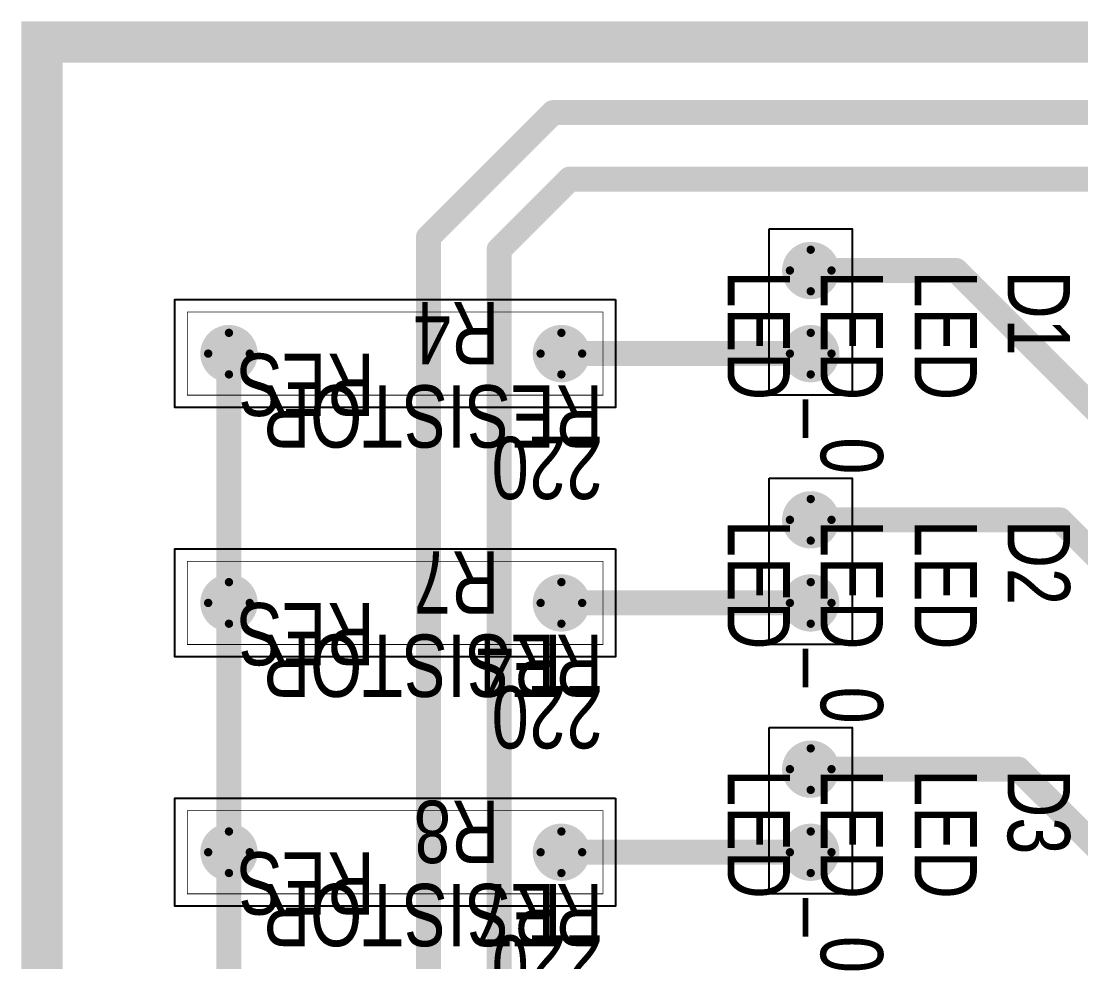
# Model space of a CAD drawing. Extents: x 0.2 to 44.6, y -5.7 to 3.4.
# Drawn here: x 0.225 to 1.5, y 2.184 to 3.316 of the extents above; entities that cross this region are included whole.
import ezdxf

# ---------------------------------------------------------------- set-up
doc = ezdxf.new("R2010")
doc.units = 0

msp = doc.modelspace()

# ---------------------------------------------------------------- linework, layer by layer
at = {"const_width": 0.05}
msp.add_lwpolyline([(0.25, 0.041), (0.25, 3.291), (5.05, 3.291), (5.05, 0.041), (0.25, 0.041)], close=True, dxfattribs=at)
at = {"const_width": 0.025}
msp.add_lwpolyline([(0.2375, 3.291, 1), (0.2625, 3.291, 1)], format="xyb", close=True, dxfattribs=at)
for points in [[(1.125, 3.066), (1.225, 3.066), (1.225, 2.866), (1.125, 2.866), (1.125, 3.066)], [(1.125, 2.766), (1.225, 2.766), (1.225, 2.566), (1.125, 2.566), (1.125, 2.766)], [(1.125, 2.466), (1.225, 2.466), (1.225, 2.266), (1.125, 2.266), (1.125, 2.466)]]:
    msp.add_lwpolyline(points, close=True)
for points in [[(1.125, 3.066, 1), (1.125, 3.066, 1)], [(1.125, 3.066, 1), (1.125, 3.066, 1)], [(1.225, 3.066, 1), (1.225, 3.066, 1)], [(0.94, 2.981), (0.94, 2.851), (0.41, 2.851), (0.41, 2.981), (0.94, 2.981, -0.000027)], [(0.41, 2.981, 1), (0.41, 2.981, 1)], [(0.94, 2.981, 1), (0.94, 2.981, 1)], [(0.94, 2.981, 1), (0.94, 2.981, 1)], [(1.125, 2.866, 1), (1.125, 2.866, 1)], [(1.225, 2.866, 1), (1.225, 2.866, 1)], [(0.41, 2.851, 1), (0.41, 2.851, 1)], [(0.94, 2.851, 1), (0.94, 2.851, 1)], [(1.125, 2.766, 1), (1.125, 2.766, 1)], [(1.125, 2.766, 1), (1.125, 2.766, 1)], [(1.225, 2.766, 1), (1.225, 2.766, 1)], [(0.94, 2.681), (0.94, 2.551), (0.41, 2.551), (0.41, 2.681), (0.94, 2.681, -0.000027)], [(0.41, 2.681, 1), (0.41, 2.681, 1)], [(0.94, 2.681, 1), (0.94, 2.681, 1)], [(0.94, 2.681, 1), (0.94, 2.681, 1)], [(1.125, 2.566, 1), (1.125, 2.566, 1)], [(1.225, 2.566, 1), (1.225, 2.566, 1)], [(0.41, 2.551, 1), (0.41, 2.551, 1)], [(0.94, 2.551, 1), (0.94, 2.551, 1)], [(1.125, 2.466, 1), (1.125, 2.466, 1)], [(1.125, 2.466, 1), (1.125, 2.466, 1)], [(1.225, 2.466, 1), (1.225, 2.466, 1)], [(0.94, 2.381), (0.94, 2.251), (0.41, 2.251), (0.41, 2.381), (0.94, 2.381, -0.000027)], [(0.41, 2.381, 1), (0.41, 2.381, 1)], [(0.94, 2.381, 1), (0.94, 2.381, 1)], [(0.94, 2.381, 1), (0.94, 2.381, 1)], [(1.125, 2.266, 1), (1.125, 2.266, 1)], [(1.225, 2.266, 1), (1.225, 2.266, 1)], [(0.41, 2.251, 1), (0.41, 2.251, 1)], [(0.94, 2.251, 1), (0.94, 2.251, 1)]]:
    msp.add_lwpolyline(points, format="xyb", close=True)
at = {"layer": 'BOT', "const_width": 0.03}
for points in [[(0.865, 3.206), (0.715, 3.056)], [(2.555, 3.206), (0.865, 3.206)], [(0.8, 3.041), (0.885, 3.126)], [(0.885, 3.126), (2.49, 3.126)], [(0.715, 3.056), (0.715, 1.926)], [(0.8, 1.991), (0.8, 3.041)], [(1.35, 3.016), (1.175, 3.016)], [(1.925, 2.441), (1.35, 3.016)], [(0.475, 2.616), (0.475, 2.916)], [(0.875, 2.916), (1.175, 2.916)], [(1.475, 2.716), (1.175, 2.716)], [(1.525, 2.666), (1.475, 2.716)], [(0.475, 2.316), (0.475, 2.616)], [(0.875, 2.616), (1.175, 2.616)], [(1.175, 2.416), (1.425, 2.416)], [(1.425, 2.416), (1.6, 2.241)], [(0.475, 2.016), (0.475, 2.316)], [(0.875, 2.316), (1.175, 2.316)]]:
    msp.add_lwpolyline(points, dxfattribs=at)
at = {"layer": 'BOT'}
for points, const_width in [([(0.8575, 3.206, 1), (0.8725, 3.206, 1)], 0.015), ([(0.8575, 3.206, 1), (0.8725, 3.206, 1)], 0.015), ([(0.8775, 3.126, 1), (0.8925, 3.126, 1)], 0.015), ([(0.8775, 3.126, 1), (0.8925, 3.126, 1)], 0.015), ([(0.7075, 3.056, 1), (0.7225, 3.056, 1)], 0.015), ([(0.7075, 3.056, 1), (0.7225, 3.056, 1)], 0.015), ([(0.7925, 3.041, 1), (0.8075, 3.041, 1)], 0.015), ([(0.7925, 3.041, 1), (0.8075, 3.041, 1)], 0.015), ([(1.16, 3.016, 1), (1.19, 3.016, 1)], 0.031), ([(1.1675, 3.016, 1), (1.1825, 3.016, 1)], 0.015), ([(1.3425, 3.016, 1), (1.3575, 3.016, 1)], 0.015), ([(1.3425, 3.016, 1), (1.3575, 3.016, 1)], 0.015), ([(0.46, 2.916, 1), (0.49, 2.916, 1)], 0.031), ([(0.86, 2.916, 1), (0.89, 2.916, 1)], 0.031), ([(1.16, 2.916, 1), (1.19, 2.916, 1)], 0.031), ([(0.4675, 2.916, 1), (0.4825, 2.916, 1)], 0.015), ([(0.8675, 2.916, 1), (0.8825, 2.916, 1)], 0.015), ([(1.1675, 2.916, 1), (1.1825, 2.916, 1)], 0.015), ([(1.16, 2.716, 1), (1.19, 2.716, 1)], 0.031), ([(1.1675, 2.716, 1), (1.1825, 2.716, 1)], 0.015), ([(1.4675, 2.716, 1), (1.4825, 2.716, 1)], 0.015), ([(1.4675, 2.716, 1), (1.4825, 2.716, 1)], 0.015), ([(0.46, 2.616, 1), (0.49, 2.616, 1)], 0.031), ([(0.86, 2.616, 1), (0.89, 2.616, 1)], 0.031), ([(1.16, 2.616, 1), (1.19, 2.616, 1)], 0.031), ([(0.4675, 2.616, 1), (0.4825, 2.616, 1)], 0.015), ([(0.4675, 2.616, 1), (0.4825, 2.616, 1)], 0.015), ([(0.8675, 2.616, 1), (0.8825, 2.616, 1)], 0.015), ([(1.1675, 2.616, 1), (1.1825, 2.616, 1)], 0.015), ([(1.16, 2.416, 1), (1.19, 2.416, 1)], 0.031), ([(1.1675, 2.416, 1), (1.1825, 2.416, 1)], 0.015), ([(1.4175, 2.416, 1), (1.4325, 2.416, 1)], 0.015), ([(1.4175, 2.416, 1), (1.4325, 2.416, 1)], 0.015), ([(0.46, 2.316, 1), (0.49, 2.316, 1)], 0.031), ([(0.86, 2.316, 1), (0.89, 2.316, 1)], 0.031), ([(1.16, 2.316, 1), (1.19, 2.316, 1)], 0.031), ([(0.4675, 2.316, 1), (0.4825, 2.316, 1)], 0.015), ([(0.4675, 2.316, 1), (0.4825, 2.316, 1)], 0.015), ([(0.8675, 2.316, 1), (0.8825, 2.316, 1)], 0.015), ([(1.1675, 2.316, 1), (1.1825, 2.316, 1)], 0.015)]:
    msp.add_lwpolyline(points, format="xyb", close=True, dxfattribs=dict(at, const_width=const_width))
at = {"layer": 'DRD', "const_width": 0.01}
for points in [[(1.175, 2.991), (1.175, 3.041)], [(1.15, 3.016), (1.2, 3.016)], [(0.475, 2.891), (0.475, 2.941)], [(0.875, 2.891), (0.875, 2.941)], [(1.175, 2.891), (1.175, 2.941)], [(0.45, 2.916), (0.5, 2.916)], [(0.85, 2.916), (0.9, 2.916)], [(1.15, 2.916), (1.2, 2.916)], [(1.175, 2.691), (1.175, 2.741)], [(1.15, 2.716), (1.2, 2.716)], [(0.475, 2.591), (0.475, 2.641)], [(0.875, 2.591), (0.875, 2.641)], [(1.175, 2.591), (1.175, 2.641)], [(0.45, 2.616), (0.5, 2.616)], [(0.85, 2.616), (0.9, 2.616)], [(1.15, 2.616), (1.2, 2.616)], [(1.175, 2.391), (1.175, 2.441)], [(1.15, 2.416), (1.2, 2.416)], [(0.475, 2.291), (0.475, 2.341)], [(0.875, 2.291), (0.875, 2.341)], [(1.175, 2.291), (1.175, 2.341)], [(0.45, 2.316), (0.5, 2.316)], [(0.85, 2.316), (0.9, 2.316)], [(1.15, 2.316), (1.2, 2.316)]]:
    msp.add_lwpolyline(points, dxfattribs=at)
at = {"layer": 'DRD', "const_width": 0.005}
for points in [[(1.1725, 3.041, 1), (1.1775, 3.041, 1)], [(1.1475, 3.016, 1), (1.1525, 3.016, 1)], [(1.1975, 3.016, 1), (1.2025, 3.016, 1)], [(1.1725, 2.991, 1), (1.1775, 2.991, 1)], [(0.4725, 2.941, 1), (0.4775, 2.941, 1)], [(0.8725, 2.941, 1), (0.8775, 2.941, 1)], [(1.1725, 2.941, 1), (1.1775, 2.941, 1)], [(0.4475, 2.916, 1), (0.4525, 2.916, 1)], [(0.4975, 2.916, 1), (0.5025, 2.916, 1)], [(0.8475, 2.916, 1), (0.8525, 2.916, 1)], [(0.8975, 2.916, 1), (0.9025, 2.916, 1)], [(1.1475, 2.916, 1), (1.1525, 2.916, 1)], [(1.1975, 2.916, 1), (1.2025, 2.916, 1)], [(0.4725, 2.891, 1), (0.4775, 2.891, 1)], [(0.8725, 2.891, 1), (0.8775, 2.891, 1)], [(1.1725, 2.891, 1), (1.1775, 2.891, 1)], [(1.1725, 2.741, 1), (1.1775, 2.741, 1)], [(1.1475, 2.716, 1), (1.1525, 2.716, 1)], [(1.1975, 2.716, 1), (1.2025, 2.716, 1)], [(1.1725, 2.691, 1), (1.1775, 2.691, 1)], [(0.4725, 2.641, 1), (0.4775, 2.641, 1)], [(0.8725, 2.641, 1), (0.8775, 2.641, 1)], [(1.1725, 2.641, 1), (1.1775, 2.641, 1)], [(0.4475, 2.616, 1), (0.4525, 2.616, 1)], [(0.4975, 2.616, 1), (0.5025, 2.616, 1)], [(0.8475, 2.616, 1), (0.8525, 2.616, 1)], [(0.8975, 2.616, 1), (0.9025, 2.616, 1)], [(1.1475, 2.616, 1), (1.1525, 2.616, 1)], [(1.1975, 2.616, 1), (1.2025, 2.616, 1)], [(0.4725, 2.591, 1), (0.4775, 2.591, 1)], [(0.8725, 2.591, 1), (0.8775, 2.591, 1)], [(1.1725, 2.591, 1), (1.1775, 2.591, 1)], [(1.1725, 2.441, 1), (1.1775, 2.441, 1)], [(1.1475, 2.416, 1), (1.1525, 2.416, 1)], [(1.1975, 2.416, 1), (1.2025, 2.416, 1)], [(1.1725, 2.391, 1), (1.1775, 2.391, 1)], [(0.4725, 2.341, 1), (0.4775, 2.341, 1)], [(0.8725, 2.341, 1), (0.8775, 2.341, 1)], [(1.1725, 2.341, 1), (1.1775, 2.341, 1)], [(0.4475, 2.316, 1), (0.4525, 2.316, 1)], [(0.4975, 2.316, 1), (0.5025, 2.316, 1)], [(0.8475, 2.316, 1), (0.8525, 2.316, 1)], [(0.8975, 2.316, 1), (0.9025, 2.316, 1)], [(1.1475, 2.316, 1), (1.1525, 2.316, 1)], [(1.1975, 2.316, 1), (1.2025, 2.316, 1)], [(0.4725, 2.291, 1), (0.4775, 2.291, 1)], [(0.8725, 2.291, 1), (0.8775, 2.291, 1)], [(1.1725, 2.291, 1), (1.1775, 2.291, 1)]]:
    msp.add_lwpolyline(points, format="xyb", close=True, dxfattribs=at)
at = {"layer": 'DRL', "const_width": 0.019}
for points in [[(1.166, 3.016, 1), (1.184, 3.016, 1)], [(0.466, 2.916, 1), (0.484, 2.916, 1)], [(0.866, 2.916, 1), (0.884, 2.916, 1)], [(1.166, 2.916, 1), (1.184, 2.916, 1)], [(1.166, 2.716, 1), (1.184, 2.716, 1)], [(0.466, 2.616, 1), (0.484, 2.616, 1)], [(0.866, 2.616, 1), (0.884, 2.616, 1)], [(1.166, 2.616, 1), (1.184, 2.616, 1)], [(1.166, 2.416, 1), (1.184, 2.416, 1)], [(0.466, 2.316, 1), (0.484, 2.316, 1)], [(0.866, 2.316, 1), (0.884, 2.316, 1)], [(1.166, 2.316, 1), (1.184, 2.316, 1)]]:
    msp.add_lwpolyline(points, format="xyb", close=True, dxfattribs=at)
at = {"layer": 'GND', "const_width": 0.035}
for points in [[(1.158, 3.016, 1), (1.192, 3.016, 1)], [(0.458, 2.916, 1), (0.492, 2.916, 1)], [(0.858, 2.916, 1), (0.892, 2.916, 1)], [(1.158, 2.916, 1), (1.192, 2.916, 1)], [(1.158, 2.716, 1), (1.192, 2.716, 1)], [(0.458, 2.616, 1), (0.492, 2.616, 1)], [(0.858, 2.616, 1), (0.892, 2.616, 1)], [(1.158, 2.616, 1), (1.192, 2.616, 1)], [(1.158, 2.416, 1), (1.192, 2.416, 1)], [(0.458, 2.316, 1), (0.492, 2.316, 1)], [(0.858, 2.316, 1), (0.892, 2.316, 1)], [(1.158, 2.316, 1), (1.192, 2.316, 1)]]:
    msp.add_lwpolyline(points, format="xyb", close=True, dxfattribs=at)
at = {"layer": 'I10', "const_width": 0.031}
for points in [[(1.16, 3.016, 1), (1.19, 3.016, 1)], [(0.46, 2.916, 1), (0.49, 2.916, 1)], [(0.86, 2.916, 1), (0.89, 2.916, 1)], [(1.16, 2.916, 1), (1.19, 2.916, 1)], [(1.16, 2.716, 1), (1.19, 2.716, 1)], [(0.46, 2.616, 1), (0.49, 2.616, 1)], [(0.86, 2.616, 1), (0.89, 2.616, 1)], [(1.16, 2.616, 1), (1.19, 2.616, 1)], [(1.16, 2.416, 1), (1.19, 2.416, 1)], [(0.46, 2.316, 1), (0.49, 2.316, 1)], [(0.86, 2.316, 1), (0.89, 2.316, 1)], [(1.16, 2.316, 1), (1.19, 2.316, 1)]]:
    msp.add_lwpolyline(points, format="xyb", close=True, dxfattribs=at)
at = {"layer": 'I11', "const_width": 0.031}
for points in [[(1.16, 3.016, 1), (1.19, 3.016, 1)], [(0.46, 2.916, 1), (0.49, 2.916, 1)], [(0.86, 2.916, 1), (0.89, 2.916, 1)], [(1.16, 2.916, 1), (1.19, 2.916, 1)], [(1.16, 2.716, 1), (1.19, 2.716, 1)], [(0.46, 2.616, 1), (0.49, 2.616, 1)], [(0.86, 2.616, 1), (0.89, 2.616, 1)], [(1.16, 2.616, 1), (1.19, 2.616, 1)], [(1.16, 2.416, 1), (1.19, 2.416, 1)], [(0.46, 2.316, 1), (0.49, 2.316, 1)], [(0.86, 2.316, 1), (0.89, 2.316, 1)], [(1.16, 2.316, 1), (1.19, 2.316, 1)]]:
    msp.add_lwpolyline(points, format="xyb", close=True, dxfattribs=at)
at = {"layer": 'I12', "const_width": 0.031}
for points in [[(1.16, 3.016, 1), (1.19, 3.016, 1)], [(0.46, 2.916, 1), (0.49, 2.916, 1)], [(0.86, 2.916, 1), (0.89, 2.916, 1)], [(1.16, 2.916, 1), (1.19, 2.916, 1)], [(1.16, 2.716, 1), (1.19, 2.716, 1)], [(0.46, 2.616, 1), (0.49, 2.616, 1)], [(0.86, 2.616, 1), (0.89, 2.616, 1)], [(1.16, 2.616, 1), (1.19, 2.616, 1)], [(1.16, 2.416, 1), (1.19, 2.416, 1)], [(0.46, 2.316, 1), (0.49, 2.316, 1)], [(0.86, 2.316, 1), (0.89, 2.316, 1)], [(1.16, 2.316, 1), (1.19, 2.316, 1)]]:
    msp.add_lwpolyline(points, format="xyb", close=True, dxfattribs=at)
at = {"layer": 'IN1', "const_width": 0.031}
for points in [[(1.16, 3.016, 1), (1.19, 3.016, 1)], [(0.46, 2.916, 1), (0.49, 2.916, 1)], [(0.86, 2.916, 1), (0.89, 2.916, 1)], [(1.16, 2.916, 1), (1.19, 2.916, 1)], [(1.16, 2.716, 1), (1.19, 2.716, 1)], [(0.46, 2.616, 1), (0.49, 2.616, 1)], [(0.86, 2.616, 1), (0.89, 2.616, 1)], [(1.16, 2.616, 1), (1.19, 2.616, 1)], [(1.16, 2.416, 1), (1.19, 2.416, 1)], [(0.46, 2.316, 1), (0.49, 2.316, 1)], [(0.86, 2.316, 1), (0.89, 2.316, 1)], [(1.16, 2.316, 1), (1.19, 2.316, 1)]]:
    msp.add_lwpolyline(points, format="xyb", close=True, dxfattribs=at)
at = {"layer": 'IN2', "const_width": 0.031}
for points in [[(1.16, 3.016, 1), (1.19, 3.016, 1)], [(0.46, 2.916, 1), (0.49, 2.916, 1)], [(0.86, 2.916, 1), (0.89, 2.916, 1)], [(1.16, 2.916, 1), (1.19, 2.916, 1)], [(1.16, 2.716, 1), (1.19, 2.716, 1)], [(0.46, 2.616, 1), (0.49, 2.616, 1)], [(0.86, 2.616, 1), (0.89, 2.616, 1)], [(1.16, 2.616, 1), (1.19, 2.616, 1)], [(1.16, 2.416, 1), (1.19, 2.416, 1)], [(0.46, 2.316, 1), (0.49, 2.316, 1)], [(0.86, 2.316, 1), (0.89, 2.316, 1)], [(1.16, 2.316, 1), (1.19, 2.316, 1)]]:
    msp.add_lwpolyline(points, format="xyb", close=True, dxfattribs=at)
at = {"layer": 'IN3', "const_width": 0.031}
for points in [[(1.16, 3.016, 1), (1.19, 3.016, 1)], [(0.46, 2.916, 1), (0.49, 2.916, 1)], [(0.86, 2.916, 1), (0.89, 2.916, 1)], [(1.16, 2.916, 1), (1.19, 2.916, 1)], [(1.16, 2.716, 1), (1.19, 2.716, 1)], [(0.46, 2.616, 1), (0.49, 2.616, 1)], [(0.86, 2.616, 1), (0.89, 2.616, 1)], [(1.16, 2.616, 1), (1.19, 2.616, 1)], [(1.16, 2.416, 1), (1.19, 2.416, 1)], [(0.46, 2.316, 1), (0.49, 2.316, 1)], [(0.86, 2.316, 1), (0.89, 2.316, 1)], [(1.16, 2.316, 1), (1.19, 2.316, 1)]]:
    msp.add_lwpolyline(points, format="xyb", close=True, dxfattribs=at)
at = {"layer": 'IN4', "const_width": 0.031}
for points in [[(1.16, 3.016, 1), (1.19, 3.016, 1)], [(0.46, 2.916, 1), (0.49, 2.916, 1)], [(0.86, 2.916, 1), (0.89, 2.916, 1)], [(1.16, 2.916, 1), (1.19, 2.916, 1)], [(1.16, 2.716, 1), (1.19, 2.716, 1)], [(0.46, 2.616, 1), (0.49, 2.616, 1)], [(0.86, 2.616, 1), (0.89, 2.616, 1)], [(1.16, 2.616, 1), (1.19, 2.616, 1)], [(1.16, 2.416, 1), (1.19, 2.416, 1)], [(0.46, 2.316, 1), (0.49, 2.316, 1)], [(0.86, 2.316, 1), (0.89, 2.316, 1)], [(1.16, 2.316, 1), (1.19, 2.316, 1)]]:
    msp.add_lwpolyline(points, format="xyb", close=True, dxfattribs=at)
at = {"layer": 'IN5', "const_width": 0.031}
for points in [[(1.16, 3.016, 1), (1.19, 3.016, 1)], [(0.46, 2.916, 1), (0.49, 2.916, 1)], [(0.86, 2.916, 1), (0.89, 2.916, 1)], [(1.16, 2.916, 1), (1.19, 2.916, 1)], [(1.16, 2.716, 1), (1.19, 2.716, 1)], [(0.46, 2.616, 1), (0.49, 2.616, 1)], [(0.86, 2.616, 1), (0.89, 2.616, 1)], [(1.16, 2.616, 1), (1.19, 2.616, 1)], [(1.16, 2.416, 1), (1.19, 2.416, 1)], [(0.46, 2.316, 1), (0.49, 2.316, 1)], [(0.86, 2.316, 1), (0.89, 2.316, 1)], [(1.16, 2.316, 1), (1.19, 2.316, 1)]]:
    msp.add_lwpolyline(points, format="xyb", close=True, dxfattribs=at)
at = {"layer": 'IN6', "const_width": 0.031}
for points in [[(1.16, 3.016, 1), (1.19, 3.016, 1)], [(0.46, 2.916, 1), (0.49, 2.916, 1)], [(0.86, 2.916, 1), (0.89, 2.916, 1)], [(1.16, 2.916, 1), (1.19, 2.916, 1)], [(1.16, 2.716, 1), (1.19, 2.716, 1)], [(0.46, 2.616, 1), (0.49, 2.616, 1)], [(0.86, 2.616, 1), (0.89, 2.616, 1)], [(1.16, 2.616, 1), (1.19, 2.616, 1)], [(1.16, 2.416, 1), (1.19, 2.416, 1)], [(0.46, 2.316, 1), (0.49, 2.316, 1)], [(0.86, 2.316, 1), (0.89, 2.316, 1)], [(1.16, 2.316, 1), (1.19, 2.316, 1)]]:
    msp.add_lwpolyline(points, format="xyb", close=True, dxfattribs=at)
at = {"layer": 'IN7', "const_width": 0.031}
for points in [[(1.16, 3.016, 1), (1.19, 3.016, 1)], [(0.46, 2.916, 1), (0.49, 2.916, 1)], [(0.86, 2.916, 1), (0.89, 2.916, 1)], [(1.16, 2.916, 1), (1.19, 2.916, 1)], [(1.16, 2.716, 1), (1.19, 2.716, 1)], [(0.46, 2.616, 1), (0.49, 2.616, 1)], [(0.86, 2.616, 1), (0.89, 2.616, 1)], [(1.16, 2.616, 1), (1.19, 2.616, 1)], [(1.16, 2.416, 1), (1.19, 2.416, 1)], [(0.46, 2.316, 1), (0.49, 2.316, 1)], [(0.86, 2.316, 1), (0.89, 2.316, 1)], [(1.16, 2.316, 1), (1.19, 2.316, 1)]]:
    msp.add_lwpolyline(points, format="xyb", close=True, dxfattribs=at)
at = {"layer": 'IN8', "const_width": 0.031}
for points in [[(1.16, 3.016, 1), (1.19, 3.016, 1)], [(0.46, 2.916, 1), (0.49, 2.916, 1)], [(0.86, 2.916, 1), (0.89, 2.916, 1)], [(1.16, 2.916, 1), (1.19, 2.916, 1)], [(1.16, 2.716, 1), (1.19, 2.716, 1)], [(0.46, 2.616, 1), (0.49, 2.616, 1)], [(0.86, 2.616, 1), (0.89, 2.616, 1)], [(1.16, 2.616, 1), (1.19, 2.616, 1)], [(1.16, 2.416, 1), (1.19, 2.416, 1)], [(0.46, 2.316, 1), (0.49, 2.316, 1)], [(0.86, 2.316, 1), (0.89, 2.316, 1)], [(1.16, 2.316, 1), (1.19, 2.316, 1)]]:
    msp.add_lwpolyline(points, format="xyb", close=True, dxfattribs=at)
at = {"layer": 'IN9', "const_width": 0.031}
for points in [[(1.16, 3.016, 1), (1.19, 3.016, 1)], [(0.46, 2.916, 1), (0.49, 2.916, 1)], [(0.86, 2.916, 1), (0.89, 2.916, 1)], [(1.16, 2.916, 1), (1.19, 2.916, 1)], [(1.16, 2.716, 1), (1.19, 2.716, 1)], [(0.46, 2.616, 1), (0.49, 2.616, 1)], [(0.86, 2.616, 1), (0.89, 2.616, 1)], [(1.16, 2.616, 1), (1.19, 2.616, 1)], [(1.16, 2.416, 1), (1.19, 2.416, 1)], [(0.46, 2.316, 1), (0.49, 2.316, 1)], [(0.86, 2.316, 1), (0.89, 2.316, 1)], [(1.16, 2.316, 1), (1.19, 2.316, 1)]]:
    msp.add_lwpolyline(points, format="xyb", close=True, dxfattribs=at)
at = {"layer": 'PWR', "const_width": 0.035}
for points in [[(1.158, 3.016, 1), (1.192, 3.016, 1)], [(0.458, 2.916, 1), (0.492, 2.916, 1)], [(0.858, 2.916, 1), (0.892, 2.916, 1)], [(1.158, 2.916, 1), (1.192, 2.916, 1)], [(1.158, 2.716, 1), (1.192, 2.716, 1)], [(0.458, 2.616, 1), (0.492, 2.616, 1)], [(0.858, 2.616, 1), (0.892, 2.616, 1)], [(1.158, 2.616, 1), (1.192, 2.616, 1)], [(1.158, 2.416, 1), (1.192, 2.416, 1)], [(0.458, 2.316, 1), (0.492, 2.316, 1)], [(0.858, 2.316, 1), (0.892, 2.316, 1)], [(1.158, 2.316, 1), (1.192, 2.316, 1)]]:
    msp.add_lwpolyline(points, format="xyb", close=True, dxfattribs=at)
at = {"layer": 'SMB', "const_width": 0.033}
for points in [[(1.159, 3.016, 1), (1.191, 3.016, 1)], [(0.459, 2.916, 1), (0.491, 2.916, 1)], [(0.859, 2.916, 1), (0.891, 2.916, 1)], [(1.159, 2.916, 1), (1.191, 2.916, 1)], [(1.159, 2.716, 1), (1.191, 2.716, 1)], [(0.459, 2.616, 1), (0.491, 2.616, 1)], [(0.859, 2.616, 1), (0.891, 2.616, 1)], [(1.159, 2.616, 1), (1.191, 2.616, 1)], [(1.159, 2.416, 1), (1.191, 2.416, 1)], [(0.459, 2.316, 1), (0.491, 2.316, 1)], [(0.859, 2.316, 1), (0.891, 2.316, 1)], [(1.159, 2.316, 1), (1.191, 2.316, 1)]]:
    msp.add_lwpolyline(points, format="xyb", close=True, dxfattribs=at)
at = {"layer": 'SMT', "const_width": 0.033}
for points in [[(1.159, 3.016, 1), (1.191, 3.016, 1)], [(0.459, 2.916, 1), (0.491, 2.916, 1)], [(0.859, 2.916, 1), (0.891, 2.916, 1)], [(1.159, 2.916, 1), (1.191, 2.916, 1)], [(1.159, 2.716, 1), (1.191, 2.716, 1)], [(0.459, 2.616, 1), (0.491, 2.616, 1)], [(0.859, 2.616, 1), (0.891, 2.616, 1)], [(1.159, 2.616, 1), (1.191, 2.616, 1)], [(1.159, 2.416, 1), (1.191, 2.416, 1)], [(0.459, 2.316, 1), (0.491, 2.316, 1)], [(0.859, 2.316, 1), (0.891, 2.316, 1)], [(1.159, 2.316, 1), (1.191, 2.316, 1)]]:
    msp.add_lwpolyline(points, format="xyb", close=True, dxfattribs=at)
at = {"layer": 'TOP'}
for points, const_width in [([(1.16, 3.016, 1), (1.19, 3.016, 1)], 0.031), ([(0.4248, 2.966, 1), (0.4252, 2.966, 1)], 0.0005), ([(0.9248, 2.966, 1), (0.9253, 2.966, 1)], 0.0005), ([(0.46, 2.916, 1), (0.49, 2.916, 1)], 0.031), ([(0.86, 2.916, 1), (0.89, 2.916, 1)], 0.031), ([(1.16, 2.916, 1), (1.19, 2.916, 1)], 0.031), ([(0.4248, 2.866, 1), (0.4252, 2.866, 1)], 0.0005), ([(0.9248, 2.866, 1), (0.9253, 2.866, 1)], 0.0005), ([(0.9248, 2.866, 1), (0.9253, 2.866, 1)], 0.0005), ([(1.16, 2.716, 1), (1.19, 2.716, 1)], 0.031), ([(0.4248, 2.666, 1), (0.4252, 2.666, 1)], 0.0005), ([(0.9248, 2.666, 1), (0.9253, 2.666, 1)], 0.0005), ([(0.46, 2.616, 1), (0.49, 2.616, 1)], 0.031), ([(0.86, 2.616, 1), (0.89, 2.616, 1)], 0.031), ([(1.16, 2.616, 1), (1.19, 2.616, 1)], 0.031), ([(0.4248, 2.566, 1), (0.4252, 2.566, 1)], 0.0005), ([(0.9248, 2.566, 1), (0.9253, 2.566, 1)], 0.0005), ([(0.9248, 2.566, 1), (0.9253, 2.566, 1)], 0.0005), ([(1.16, 2.416, 1), (1.19, 2.416, 1)], 0.031), ([(0.4248, 2.366, 1), (0.4252, 2.366, 1)], 0.0005), ([(0.9248, 2.366, 1), (0.9253, 2.366, 1)], 0.0005), ([(0.46, 2.316, 1), (0.49, 2.316, 1)], 0.031), ([(0.86, 2.316, 1), (0.89, 2.316, 1)], 0.031), ([(1.16, 2.316, 1), (1.19, 2.316, 1)], 0.031), ([(0.4248, 2.266, 1), (0.4252, 2.266, 1)], 0.0005), ([(0.9248, 2.266, 1), (0.9253, 2.266, 1)], 0.0005), ([(0.9248, 2.266, 1), (0.9253, 2.266, 1)], 0.0005)]:
    msp.add_lwpolyline(points, format="xyb", close=True, dxfattribs=dict(at, const_width=const_width))
at = {"layer": 'TOP', "const_width": 0.001}
for points in [[(0.925, 2.866), (0.925, 2.966), (0.425, 2.966), (0.425, 2.866), (0.925, 2.866)], [(0.925, 2.566), (0.925, 2.666), (0.425, 2.666), (0.425, 2.566), (0.925, 2.566)], [(0.925, 2.266), (0.925, 2.366), (0.425, 2.366), (0.425, 2.266), (0.925, 2.266)]]:
    msp.add_lwpolyline(points, close=True, dxfattribs=at)

# ---------------------------------------------------------------- texts
at = {"layer": 'AST', "width": 0.8}
for s, rotation, p in [('LED', 270, (1.075, 3.016)), ('LED_0', 270, (1.187, 3.016)), ('LED', 270, (1.3, 3.016)), ('D1', 270, (1.412, 3.016)), ('RES', 180, (0.65, 2.916)), ('RESISTOR', 180, (0.925, 2.878)), ('220', 180, (0.925, 2.816)), ('LED', 270, (1.075, 2.716)), ('LED_0', 270, (1.187, 2.716)), ('LED', 270, (1.3, 2.716)), ('D2', 270, (1.412, 2.716)), ('RES', 180, (0.65, 2.616)), ('RESISTOR', 180, (0.925, 2.578)), ('R4', 180, (0.875, 2.578)), ('220', 180, (0.925, 2.516)), ('LED', 270, (1.075, 2.416)), ('LED_0', 270, (1.187, 2.416)), ('LED', 270, (1.3, 2.416)), ('D3', 270, (1.412, 2.416)), ('RES', 180, (0.65, 2.316)), ('RESISTOR', 180, (0.925, 2.278)), ('R7', 180, (0.875, 2.278)), ('220', 180, (0.925, 2.216))]:
    msp.add_text(s, height=0.075, rotation=rotation, dxfattribs=at).set_placement(p)
at = {"layer": 'SST', "width": 0.8}
for s, rotation, p in [('D1', 270, (1.412, 3.016)), ('R4', 180, (0.8, 2.978)), ('D2', 270, (1.412, 2.716)), ('R7', 180, (0.8, 2.678)), ('D3', 270, (1.412, 2.416)), ('R8', 180, (0.8, 2.378))]:
    msp.add_text(s, height=0.075, rotation=rotation, dxfattribs=at).set_placement(p)

doc.saveas('drawing.dxf')
